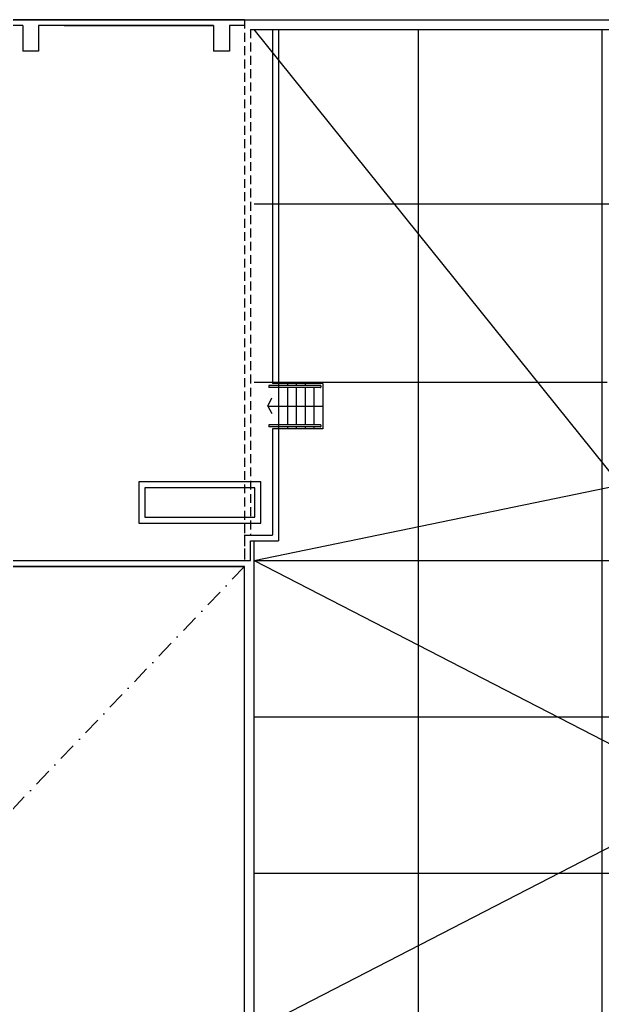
# Model space of a CAD drawing. Header units: millimetres. Extents: x -68474 to 336725, y -113450 to 40976.
# Drawn here: x 155338 to 170142, y 6670 to 31725 of the extents above; entities that cross this region are included whole.
import ezdxf

# ---------------------------------------------------------------- set-up
doc = ezdxf.new("R2010")
doc.units = ezdxf.units.MM
doc.header["$LTSCALE"] = 900
doc.linetypes.add('s3152a$0$DASHDOT', pattern=[1, 0.5, -0.25, 0, -0.25])
doc.linetypes.add('s3152a$0$HIDDEN', pattern=[0.375, 0.25, -0.125])
for name, color, linetype in [('s3152a$0$-8', 7, 'Continuous'), ('s3152a$0$23', 7, 'Continuous'), ('s3152a$0$45', 7, 'Continuous'), ('s3152a$0$7', 7, 'Continuous'), ('s3152a$0$DOG HOUSE', 7, 'Continuous'), ('s3152a$0$N-DIM', 1, 'Continuous')]:
    doc.layers.add(name, color=color, linetype=linetype)

# ---------------------------------------------------------------- blocks, each defined once
blk = doc.blocks.new('s3152a')
at = {"layer": 's3152a$0$-8', "color": 1, "linetype": 'Continuous'}
for p, q in [((161050, 31725), (123750, 31725)), ((155415, 31575), (149815, 31575)), ((155415, 31575), (155415, 30925)), ((160265, 31575), (155815, 31575)), ((155815, 31575), (155815, 30925)), ((156465, 31725), (160265, 31725)), ((156465, 31575), (160265, 31575)), ((160265, 31575), (160265, 30925)), ((160665, 31575), (160665, 30925)), ((161050, 31575), (160665, 31575)), ((161765, 31480), (161765, 22475)), ((161915, 31480), (161915, 22475)), ((155815, 30925), (155415, 30925)), ((160665, 30925), (160265, 30925)), ((161765, 21325), (161765, 18630)), ((161915, 21325), (161915, 18480)), ((145750, 17975), (161200, 17975)), ((145900, 17825), (161050, 17825))]:
    blk.add_line(p, q, dxfattribs=at)
at = {"layer": 's3152a$0$-8', "color": 1, "linetype": 's3152a$0$HIDDEN'}
for p, q in [((161050, 31725), (161050, 17975)), ((161200, 31480), (161200, 18625)), ((161050, 18620), (161050, 17975))]:
    blk.add_line(p, q, dxfattribs=at)
at = {"layer": 's3152a$0$-8', "linetype": 'Continuous'}
for p, q in [((161055, 18625), (161760, 18625)), ((161200, 17975), (161200, 18475)), ((161200, 18475), (161910, 18475))]:
    blk.add_line(p, q, dxfattribs=at)
for centre, start, end in [((161055, 18620), 90, 180), ((161760, 18630), 270, 0), ((161910, 18480), 270, 0)]:
    blk.add_arc(centre, 5, start, end, dxfattribs=at)
at = {"layer": 's3152a$0$23', "color": 2, "linetype": 'Continuous'}
for p, q in [((126975, 31725), (161050, 31725)), ((161050, 31725), (179248, 31725)), ((161200, 31480), (179003, 31480)), ((161295, -2660), (161295, 18475))]:
    blk.add_line(p, q, dxfattribs=at)
at = {"layer": 's3152a$0$23', "color": 14, "linetype": 's3152a$0$DASHDOT'}
blk.add_line((161050, 17825), (126750, -18075), dxfattribs=at)
at = {"layer": 's3152a$0$23', "color": 14, "linetype": 'Continuous'}
blk.add_lwpolyline([(161050, -2905), (161050, 17825), (145900, 17825), (145900, 12275)], dxfattribs=at)
at = {"layer": 's3152a$0$45', "color": 8, "linetype": 'Continuous'}
for p, q in [((170554, 19958), (161295, 31480)), ((161295, 17975), (170528, 19885)), ((161295, 17975), (172808, 12041)), ((161295, 17975), (174705, 17975)), ((161295, 6038), (172808, 11972))]:
    blk.add_line(p, q, dxfattribs=at)
at = {"layer": 's3152a$0$7', "color": 10, "linetype": 'Continuous'}
for p, q in [((165467, 31480), (165467, -2660)), ((170133, 31480), (170133, -2660)), ((161295, 27042), (186805, 27042)), ((161295, 22508), (170267, 22508)), ((173680, 13996), (161295, 13996)), ((174705, 10017), (161295, 10017))]:
    blk.add_line(p, q, dxfattribs=at)
at = {"layer": 's3152a$0$DOG HOUSE', "color": 2, "linetype": 'Continuous'}
for points in [[(158365, 18925), (161465, 18925), (161465, 19975), (158365, 19975)], [(158515, 19075), (161315, 19075), (161315, 19825), (158515, 19825)]]:
    blk.add_lwpolyline(points, close=True, dxfattribs=at)
at = {"layer": 's3152a$0$N-DIM', "color": 2, "linetype": 'Continuous'}
for p, q in [((161665, 22420), (161665, 22380)), ((162985, 22425), (161670, 22425)), ((162985, 22375), (161670, 22375)), ((163040, 22475), (161765, 22475)), ((161915, 22475), (161915, 21325)), ((162140, 22475), (162140, 22425)), ((162140, 22375), (162140, 21425)), ((162365, 22475), (162365, 22425)), ((162365, 22375), (162365, 21419)), ((162590, 22475), (162590, 22425)), ((162590, 22375), (162590, 21425)), ((162815, 22375), (162815, 21425)), ((162990, 22420), (162990, 22380)), ((163040, 22475), (163040, 21325)), ((161641, 21900), (161744, 22110)), ((161641, 21900), (163040, 21900)), ((161641, 21900), (161744, 21718)), ((161665, 21420), (161665, 21380)), ((162985, 21425), (161670, 21425)), ((162985, 21375), (161670, 21375)), ((163040, 21325), (161765, 21325)), ((162140, 21375), (162140, 21325)), ((162365, 21375), (162365, 21325)), ((162590, 21375), (162590, 21325)), ((162815, 21375), (162815, 21325)), ((162990, 21420), (162990, 21380))]:
    blk.add_line(p, q, dxfattribs=at)
for centre, start, end in [((161670, 22420), 90, 180), ((161670, 22380), 180, 270), ((162985, 22420), 0, 90), ((162985, 22380), 270, 0), ((161670, 21420), 90, 180), ((161670, 21380), 180, 270), ((162985, 21420), 0, 90), ((162985, 21380), 270, 0)]:
    blk.add_arc(centre, 5, start, end, dxfattribs=at)

msp = doc.modelspace()

# ---------------------------------------------------------------- block references
msp.add_blockref('s3152a', (0, 0))

doc.saveas('drawing.dxf')
